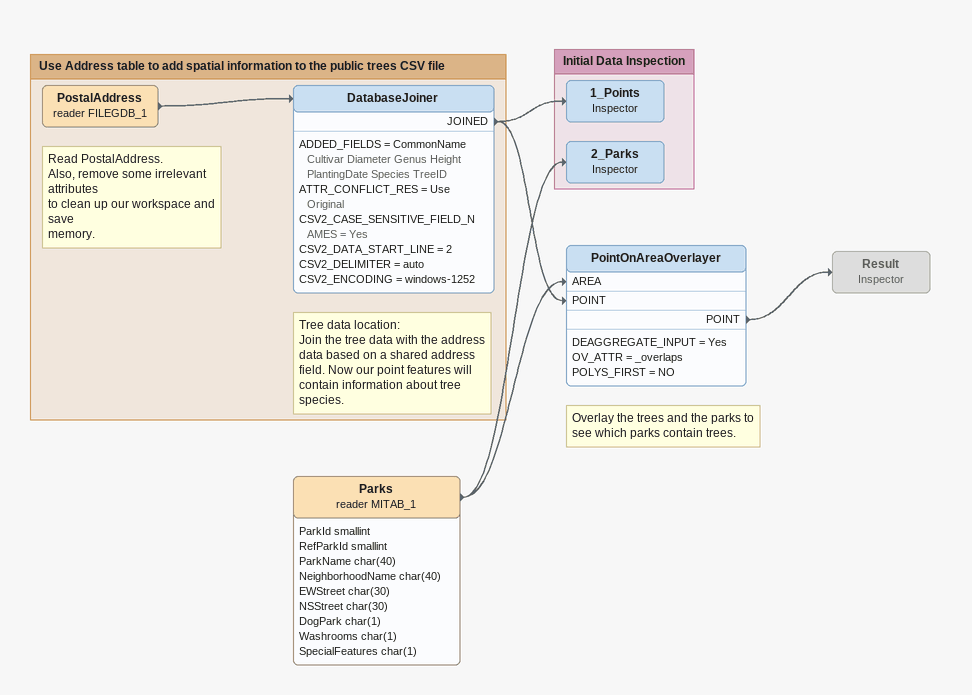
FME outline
Parks (reader MITAB_1)
    attributes: ParkId smallint, RefParkId smallint, ParkName char(40), NeighborhoodName char(40), EWStreet char(30), NSStreet char(30), DogPark char(1), Washrooms char(1), SpecialFeatures char(1)
    -> PointOnAreaOverlayer [AREA]
    -> 2_Parks
Note: Overlay the trees and the parks to see which parks contain trees.
PointOnAreaOverlayer
    DEAGGREGATE_INPUT = Yes
    OV_ATTR = _overlaps
    POLYS_FIRST = NO
    POINT -> Result
Result: Inspector [off]

Bookmark: Use Address table to add spatial information to the public trees CSV file
Note: Read PostalAddress. / Also, remove some irrelevant attributes / to clean up our workspace and save / memory.
PostalAddress (reader FILEGDB_1)
    -> DatabaseJoiner
Note: Tree data location: / Join the tree data with the address data based on a shared address field. Now our point features will contain information about tree species.
DatabaseJoiner
    ADDED_FIELDS = CommonName Cultivar Diameter Genus Height PlantingDate Species TreeID
    ATTR_CONFLICT_RES = Use Original
    CSV2_CASE_SENSITIVE_FIELD_NAMES = Yes
    CSV2_DATA_START_LINE = 2
    CSV2_DELIMITER = auto
    CSV2_ENCODING = windows-1252
    JOINED -> 1_Points
    JOINED -> PointOnAreaOverlayer [POINT]

Bookmark: Initial Data Inspection
1_Points: Inspector
2_Parks: Inspector
